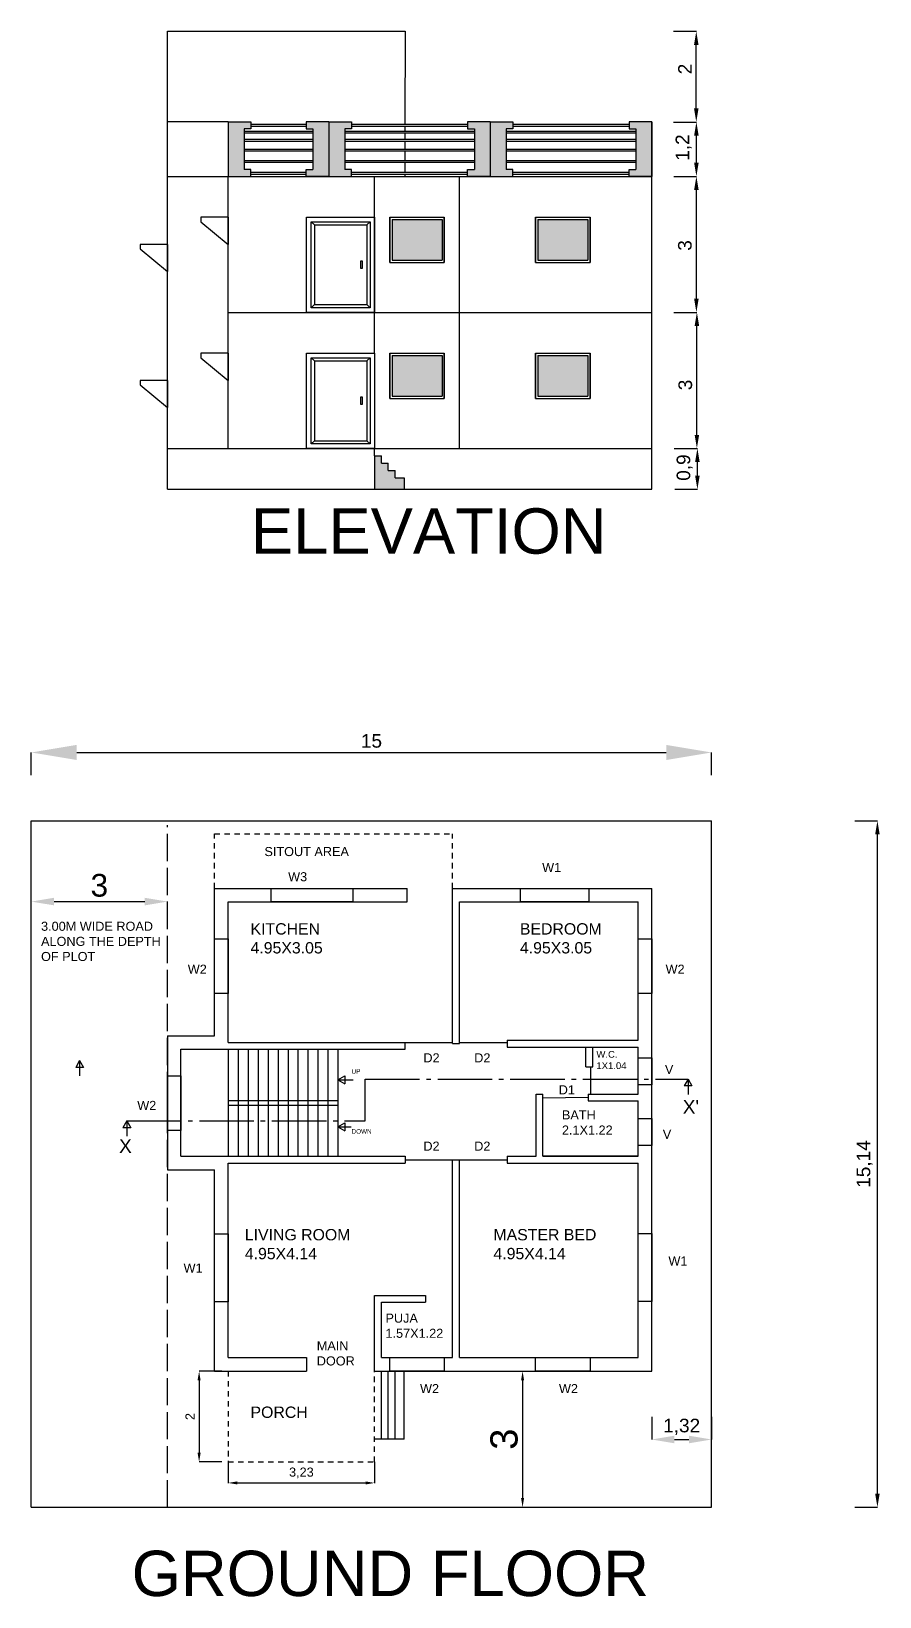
# Model space of a CAD drawing. Header units: metres. Extents: x 2556 to 2770, y 980 to 1029.
# Drawn here: x 2591.58 to 2610.28, y 992.54 to 1027.06 of the extents above; entities that cross this region are included whole.
import ezdxf

# ---------------------------------------------------------------- set-up
doc = ezdxf.new("R2010")
doc.units = ezdxf.units.M
for name, pattern in [('ACAD_ISO02W100', [15, 12, -3]), ('ACAD_ISO04W100', [30, 24, -3, 0, -3]), ('JIS_08_25', [28, 25, -1.125, 0.75, -1.125])]:
    doc.linetypes.add(name, pattern=pattern)
doc.styles.get("Standard").update_dxf_attribs({"font": 'arial.ttf'})
doc.dimstyles.new('ISO-25', dxfattribs={"dimtxt": 0.3, "dimasz": 0.3, "dimexe": 0.001, "dimexo": 0.001, "dimgap": 0.1, "dimtad": 1, "dimtxsty": 'Standard', "dimcen": 2.5, "dimadec": 0, "dimazin": 0, "dimtfac": 1, "dimtmove": 1, "dimatfit": 3, "dimfxl": 0.5, "dimfxlon": 1, "dimarcsym": 0})

# ---------------------------------------------------------------- blocks, each defined once
blk = doc.blocks.new('*D1')
at = {"color": 0, "lineweight": -2, "ltscale": 0.1, "transparency": 16777216}
for p, q in [((2591.577, 1010.658), (2591.577, 1011.159)), ((2592.577, 1011.158), (2605.577, 1011.158)), ((2606.577, 1010.658), (2606.577, 1011.159))]:
    blk.add_line(p, q, dxfattribs=at)
at = {"color": 0, "ltscale": 0.1, "transparency": 16777216}
for points in [[(2592.577, 1011.325), (2592.577, 1010.992), (2591.577, 1011.158)], [(2605.577, 1011.325), (2605.577, 1010.992), (2606.577, 1011.158)]]:
    blk.add_solid(points, dxfattribs=at)
at = {"layer": 'Defpoints', "color": 0, "ltscale": 0.1, "transparency": 16777216}
for p in [(2606.577, 1011.158), (2591.577, 1009.651), (2606.577, 1009.651)]:
    blk.add_point(p, dxfattribs=at)
at = {"color": 0, "ltscale": 0.1, "transparency": 16777216, "insert": (2599.077, 1011.412), "char_height": 0.3, "attachment_point": 5}
blk.add_mtext('15', dxfattribs=at)
blk = doc.blocks.new('*D2')
at = {"color": 0, "linetype": 'ByBlock', "lineweight": -2, "ltscale": 0.1, "transparency": 16777216}
for p, q in [((2609.734, 1009.651), (2610.235, 1009.651)), ((2610.234, 994.811), (2610.234, 1009.351)), ((2609.734, 994.511), (2610.235, 994.511))]:
    blk.add_line(p, q, dxfattribs=at)
at = {"color": 0, "linetype": 'ByBlock', "ltscale": 0.1, "transparency": 16777216}
for points in [[(2610.184, 1009.351), (2610.284, 1009.351), (2610.234, 1009.651)], [(2610.184, 994.811), (2610.284, 994.811), (2610.234, 994.511)]]:
    blk.add_solid(points, dxfattribs=at)
at = {"layer": 'Defpoints', "color": 0, "linetype": 'ByBlock', "ltscale": 0.1, "transparency": 16777216}
for p in [(2606.577, 1009.651), (2610.234, 1009.651), (2606.577, 994.511)]:
    blk.add_point(p, dxfattribs=at)
at = {"color": 0, "linetype": 'ByBlock', "ltscale": 0.1, "transparency": 16777216, "insert": (2609.953, 1002.081), "char_height": 0.3, "attachment_point": 5, "rotation": 90}
blk.add_mtext('15,14', dxfattribs=at)
blk = doc.blocks.new('*D3')
at = {"color": 0, "lineweight": -2, "ltscale": 0.01, "transparency": 16777216}
for p, q in [((2591.577, 1007.369), (2591.577, 1007.87)), ((2592.077, 1007.869), (2594.077, 1007.869)), ((2594.577, 1007.369), (2594.577, 1007.87))]:
    blk.add_line(p, q, dxfattribs=at)
at = {"color": 0, "ltscale": 0.01, "transparency": 16777216}
for points in [[(2592.077, 1007.953), (2592.077, 1007.786), (2591.577, 1007.869)], [(2594.077, 1007.953), (2594.077, 1007.786), (2594.577, 1007.869)]]:
    blk.add_solid(points, dxfattribs=at)
at = {"layer": 'Defpoints', "color": 0, "ltscale": 0.01, "transparency": 16777216}
for p in [(2594.577, 1007.869), (2591.577, 1004.911), (2594.577, 1004.911)]:
    blk.add_point(p, dxfattribs=at)
at = {"color": 0, "ltscale": 0.01, "transparency": 16777216, "insert": (2593.077, 1008.225), "char_height": 0.5, "attachment_point": 5}
blk.add_mtext('3', dxfattribs=at)
blk = doc.blocks.new('*D4')
at = {"color": 0, "linetype": 'ByBlock', "lineweight": -2, "ltscale": 0.1, "transparency": 16777216}
for p, q in [((2601.91, 997.511), (2602.412, 997.511)), ((2601.91, 994.511), (2602.412, 994.511))]:
    blk.add_line(p, q, dxfattribs=at)
at = {"color": 0, "linetype": 'ByBlock', "ltscale": 0.1, "transparency": 16777216}
blk.add_line((2602.41, 997.311), (2602.41, 994.711), dxfattribs=at)
for points in [[(2602.376, 997.311), (2602.443, 997.311), (2602.41, 997.511)], [(2602.376, 994.711), (2602.443, 994.711), (2602.41, 994.511)]]:
    blk.add_solid(points, dxfattribs=at)
at = {"layer": 'Defpoints', "color": 0, "linetype": 'ByBlock', "ltscale": 0.1, "transparency": 16777216}
for p in [(2601.797, 997.511), (2601.756, 994.511), (2602.41, 994.511)]:
    blk.add_point(p, dxfattribs=at)
at = {"color": 0, "linetype": 'ByBlock', "ltscale": 0.1, "transparency": 16777216, "insert": (2602.003, 996.011), "char_height": 0.6, "attachment_point": 5, "rotation": 90}
blk.add_mtext('3', dxfattribs=at)
blk = doc.blocks.new('*D5')
at = {"color": 0, "linetype": 'ACAD_ISO04W100', "lineweight": -2, "ltscale": 0.1, "transparency": 16777216}
for p, q in [((2595.777, 997.511), (2595.275, 997.511)), ((2595.277, 997.311), (2595.277, 995.711)), ((2595.777, 995.511), (2595.275, 995.511))]:
    blk.add_line(p, q, dxfattribs=at)
at = {"color": 0, "linetype": 'ACAD_ISO04W100', "ltscale": 0.1, "transparency": 16777216}
for points in [[(2595.243, 997.311), (2595.31, 997.311), (2595.277, 997.511)], [(2595.243, 995.711), (2595.31, 995.711), (2595.277, 995.511)]]:
    blk.add_solid(points, dxfattribs=at)
at = {"layer": 'Defpoints', "color": 0, "linetype": 'ACAD_ISO04W100', "ltscale": 0.1, "transparency": 16777216}
for p in [(2595.917, 997.511), (2595.277, 995.511), (2595.917, 995.511)]:
    blk.add_point(p, dxfattribs=at)
at = {"color": 0, "linetype": 'ACAD_ISO04W100', "ltscale": 0.1, "transparency": 16777216, "insert": (2595.076, 996.511), "char_height": 0.2, "attachment_point": 5, "rotation": 90}
blk.add_mtext('2', dxfattribs=at)
blk = doc.blocks.new('*D6')
at = {"color": 0, "linetype": 'ByBlock', "lineweight": -2, "ltscale": 0.1, "transparency": 16777216}
for p, q in [((2595.917, 995.509), (2595.917, 995.045)), ((2599.147, 995.509), (2599.147, 995.045)), ((2596.117, 995.047), (2598.947, 995.047))]:
    blk.add_line(p, q, dxfattribs=at)
at = {"color": 0, "linetype": 'ByBlock', "ltscale": 0.1, "transparency": 16777216}
for points in [[(2596.117, 995.08), (2596.117, 995.013), (2595.917, 995.047)], [(2598.947, 995.08), (2598.947, 995.013), (2599.147, 995.047)]]:
    blk.add_solid(points, dxfattribs=at)
at = {"layer": 'Defpoints', "color": 0, "linetype": 'ByBlock', "ltscale": 0.1, "transparency": 16777216}
for p in [(2595.917, 995.511), (2599.147, 995.511), (2599.147, 995.047)]:
    blk.add_point(p, dxfattribs=at)
at = {"color": 0, "linetype": 'ByBlock', "ltscale": 0.1, "transparency": 16777216, "insert": (2597.532, 995.267), "char_height": 0.2, "attachment_point": 5}
blk.add_mtext('3,23', dxfattribs=at)
blk = doc.blocks.new('*D7')
at = {"color": 0, "lineweight": -2, "ltscale": 0.1, "transparency": 16777216}
for p, q in [((2605.257, 996.505), (2605.257, 996.004)), ((2606.577, 996.505), (2606.577, 996.004)), ((2605.757, 996.005), (2606.077, 996.005))]:
    blk.add_line(p, q, dxfattribs=at)
at = {"color": 0, "ltscale": 0.1, "transparency": 16777216}
for points in [[(2605.757, 996.088), (2605.757, 995.921), (2605.257, 996.005)], [(2606.077, 996.088), (2606.077, 995.921), (2606.577, 996.005)]]:
    blk.add_solid(points, dxfattribs=at)
at = {"layer": 'Defpoints', "color": 0, "ltscale": 0.1, "transparency": 16777216}
for p in [(2605.257, 997.511), (2606.577, 997.511), (2606.577, 996.005)]:
    blk.add_point(p, dxfattribs=at)
at = {"color": 0, "ltscale": 0.1, "transparency": 16777216, "insert": (2605.917, 996.285), "char_height": 0.3, "attachment_point": 5}
blk.add_mtext('1,32', dxfattribs=at)
blk = doc.blocks.new('*D31')
at = {"color": 0, "linetype": 'ACAD_ISO04W100', "lineweight": -2, "ltscale": 0.1, "transparency": 16777216}
for p, q in [((2605.764, 1017.864), (2606.265, 1017.864)), ((2606.264, 1017.264), (2606.264, 1017.564)), ((2605.764, 1016.964), (2606.265, 1016.964))]:
    blk.add_line(p, q, dxfattribs=at)
at = {"color": 0, "linetype": 'ACAD_ISO04W100', "ltscale": 0.1, "transparency": 16777216}
for points in [[(2606.214, 1017.564), (2606.314, 1017.564), (2606.264, 1017.864)], [(2606.214, 1017.264), (2606.314, 1017.264), (2606.264, 1016.964)]]:
    blk.add_solid(points, dxfattribs=at)
at = {"layer": 'Defpoints', "color": 0, "linetype": 'ACAD_ISO04W100', "ltscale": 0.1, "transparency": 16777216}
for p in [(2605.257, 1017.864), (2606.264, 1017.864), (2605.257, 1016.964)]:
    blk.add_point(p, dxfattribs=at)
at = {"color": 0, "linetype": 'ACAD_ISO04W100', "ltscale": 0.1, "transparency": 16777216, "insert": (2605.984, 1017.442), "char_height": 0.3, "attachment_point": 5, "rotation": 90}
blk.add_mtext('0,9', dxfattribs=at)
blk = doc.blocks.new('*D32')
at = {"color": 0, "linetype": 'ACAD_ISO04W100', "lineweight": -2, "ltscale": 0.1, "transparency": 16777216}
for p, q in [((2605.753, 1020.864), (2606.254, 1020.864)), ((2606.253, 1018.164), (2606.253, 1020.564)), ((2605.753, 1017.864), (2606.254, 1017.864))]:
    blk.add_line(p, q, dxfattribs=at)
at = {"color": 0, "linetype": 'ACAD_ISO04W100', "ltscale": 0.1, "transparency": 16777216}
for points in [[(2606.203, 1020.564), (2606.303, 1020.564), (2606.253, 1020.864)], [(2606.203, 1018.164), (2606.303, 1018.164), (2606.253, 1017.864)]]:
    blk.add_solid(points, dxfattribs=at)
at = {"layer": 'Defpoints', "color": 0, "linetype": 'ACAD_ISO04W100', "ltscale": 0.1, "transparency": 16777216}
for p in [(2605.257, 1020.864), (2606.253, 1020.864), (2605.257, 1017.864)]:
    blk.add_point(p, dxfattribs=at)
at = {"color": 0, "linetype": 'ACAD_ISO04W100', "ltscale": 0.1, "transparency": 16777216, "insert": (2605.999, 1019.264), "char_height": 0.3, "attachment_point": 5, "rotation": 90}
blk.add_mtext('3', dxfattribs=at)
blk = doc.blocks.new('*D33')
at = {"color": 0, "linetype": 'ACAD_ISO04W100', "lineweight": -2, "ltscale": 0.1, "transparency": 16777216}
for p, q in [((2605.742, 1023.864), (2606.243, 1023.864)), ((2606.242, 1021.164), (2606.242, 1023.564)), ((2605.742, 1020.864), (2606.243, 1020.864))]:
    blk.add_line(p, q, dxfattribs=at)
at = {"color": 0, "linetype": 'ACAD_ISO04W100', "ltscale": 0.1, "transparency": 16777216}
for points in [[(2606.192, 1023.564), (2606.292, 1023.564), (2606.242, 1023.864)], [(2606.192, 1021.164), (2606.292, 1021.164), (2606.242, 1020.864)]]:
    blk.add_solid(points, dxfattribs=at)
at = {"layer": 'Defpoints', "color": 0, "linetype": 'ACAD_ISO04W100', "ltscale": 0.1, "transparency": 16777216}
for p in [(2605.257, 1023.864), (2606.242, 1023.864), (2605.257, 1020.864)]:
    blk.add_point(p, dxfattribs=at)
at = {"color": 0, "linetype": 'ACAD_ISO04W100', "ltscale": 0.1, "transparency": 16777216, "insert": (2605.989, 1022.341), "char_height": 0.3, "attachment_point": 5, "rotation": 90}
blk.add_mtext('3', dxfattribs=at)
blk = doc.blocks.new('*D34')
at = {"color": 0, "linetype": 'ACAD_ISO04W100', "lineweight": -2, "ltscale": 0.1, "transparency": 16777216}
for p, q in [((2605.742, 1025.064), (2606.243, 1025.064)), ((2606.242, 1024.164), (2606.242, 1024.764)), ((2605.742, 1023.864), (2606.243, 1023.864))]:
    blk.add_line(p, q, dxfattribs=at)
at = {"color": 0, "linetype": 'ACAD_ISO04W100', "ltscale": 0.1, "transparency": 16777216}
for points in [[(2606.192, 1024.764), (2606.292, 1024.764), (2606.242, 1025.064)], [(2606.192, 1024.164), (2606.292, 1024.164), (2606.242, 1023.864)]]:
    blk.add_solid(points, dxfattribs=at)
at = {"layer": 'Defpoints', "color": 0, "linetype": 'ACAD_ISO04W100', "ltscale": 0.1, "transparency": 16777216}
for p in [(2605.257, 1025.064), (2606.242, 1025.064), (2605.257, 1023.864)]:
    blk.add_point(p, dxfattribs=at)
at = {"color": 0, "linetype": 'ACAD_ISO04W100', "ltscale": 0.1, "transparency": 16777216, "insert": (2605.962, 1024.5), "char_height": 0.3, "attachment_point": 5, "rotation": 90}
blk.add_mtext('1,2', dxfattribs=at)
blk = doc.blocks.new('*D35')
at = {"color": 0, "linetype": 'ACAD_ISO04W100', "lineweight": -2, "ltscale": 0.1, "transparency": 16777216}
for p, q in [((2605.74, 1027.064), (2606.241, 1027.064)), ((2606.24, 1025.364), (2606.24, 1026.764)), ((2605.74, 1025.064), (2606.241, 1025.064))]:
    blk.add_line(p, q, dxfattribs=at)
at = {"color": 0, "linetype": 'ACAD_ISO04W100', "ltscale": 0.1, "transparency": 16777216}
for points in [[(2606.19, 1026.764), (2606.29, 1026.764), (2606.24, 1027.064)], [(2606.19, 1025.364), (2606.29, 1025.364), (2606.24, 1025.064)]]:
    blk.add_solid(points, dxfattribs=at)
at = {"layer": 'Defpoints', "color": 0, "linetype": 'ACAD_ISO04W100', "ltscale": 0.1, "transparency": 16777216}
for p in [(2605.563, 1027.064), (2606.24, 1027.064), (2605.563, 1025.064)]:
    blk.add_point(p, dxfattribs=at)
at = {"color": 0, "linetype": 'ACAD_ISO04W100', "ltscale": 0.1, "transparency": 16777216, "insert": (2605.99, 1026.233), "char_height": 0.3, "attachment_point": 5, "rotation": 90}
blk.add_mtext('2', dxfattribs=at)

msp = doc.modelspace()

# ---------------------------------------------------------------- hatches: boundary and pattern name
at = {"ltscale": 0.1}
h = msp.add_hatch(color=7, dxfattribs=at)
h.dxf.hatch_style = 1
h.paths.add_polyline_path([(2596.4168, 1025.0645), (2595.9168, 1025.0645), (2595.9168, 1023.8645), (2596.4168, 1023.8645), (2596.4168, 1024.0145), (2596.2668, 1024.0145), (2596.2668, 1024.9145), (2596.4168, 1024.9145)])
h.paths.add_polyline_path([(2598.1368, 1025.0645), (2597.6368, 1025.0645), (2597.6368, 1024.9145), (2597.7868, 1024.9145), (2597.7868, 1024.0145), (2597.6368, 1024.0145), (2597.6368, 1023.8645), (2598.1368, 1023.8645)])
h.paths.add_polyline_path([(2598.4868, 1024.9145), (2598.6368, 1024.9145), (2598.6368, 1025.0645), (2598.1368, 1025.0645), (2598.1368, 1023.8645), (2598.6368, 1023.8645), (2598.6368, 1024.0145), (2598.4868, 1024.0145)])
h.paths.add_polyline_path([(2601.6968, 1025.0645), (2601.1968, 1025.0645), (2601.1968, 1024.9145), (2601.3468, 1024.9145), (2601.3468, 1024.0145), (2601.1968, 1024.0145), (2601.1968, 1023.8645), (2601.6968, 1023.8645)])
h.paths.add_polyline_path([(2602.0468, 1024.9145), (2602.1968, 1024.9145), (2602.1968, 1025.0645), (2601.6968, 1025.0645), (2601.6968, 1023.8645), (2602.1968, 1023.8645), (2602.1968, 1024.0145), (2602.0468, 1024.0145)])
h.paths.add_polyline_path([(2605.2568, 1025.0645), (2604.7568, 1025.0645), (2604.7568, 1024.9145), (2604.9068, 1024.9145), (2604.9068, 1024.0145), (2604.7568, 1024.0145), (2604.7568, 1023.8645), (2605.2568, 1023.8645)])
h = msp.add_hatch(dxfattribs=at)
h.set_pattern_fill('ANSI33', scale=0.01)
h.paths.add_polyline_path([(2600.634, 1022.9145), (2599.534, 1022.9145), (2599.534, 1022.0145), (2600.634, 1022.0145)])
h.paths.add_polyline_path([(2603.8474, 1022.9145), (2602.7474, 1022.9145), (2602.7474, 1022.0145), (2603.8474, 1022.0145)])
h.paths.add_polyline_path([(2600.634, 1019.9145), (2599.534, 1019.9145), (2599.534, 1019.0145), (2600.634, 1019.0145)])
h.paths.add_polyline_path([(2603.8474, 1019.9145), (2602.7474, 1019.9145), (2602.7474, 1019.0145), (2603.8474, 1019.0145)])
h = msp.add_hatch(color=7, dxfattribs=at)
h.dxf.hatch_style = 1
h.paths.add_polyline_path([(2599.5968, 1017.2165), (2599.5975, 1017.3785), (2599.4468, 1017.3785), (2599.4468, 1017.5405), (2599.2968, 1017.5405), (2599.2968, 1017.7025), (2599.1468, 1017.7025), (2599.1468, 1016.9645), (2599.7974, 1016.9645), (2599.7987, 1017.2165)])

# ---------------------------------------------------------------- linework, layer by layer
at = {"color": 1, "ltscale": 0.1}
for p, q in [((2594.5768, 1025.0645), (2594.5768, 1027.0645)), ((2594.5768, 1027.0645), (2599.8168, 1027.0645)), ((2599.8168, 1027.0645), (2599.8165, 1025.0145)), ((2594.5768, 1016.9645), (2594.5768, 1025.0645)), ((2595.9168, 1025.0645), (2594.5768, 1025.0645)), ((2598.1368, 1025.0645), (2598.1368, 1023.8645)), ((2601.6968, 1025.0645), (2601.6968, 1023.8645)), ((2605.2568, 1016.9645), (2605.2568, 1025.0645)), ((2594.5768, 1023.8645), (2605.2568, 1023.8645)), ((2595.9168, 1017.8645), (2595.9168, 1023.8645)), ((2599.1468, 1019.9645), (2599.1468, 1023.8645)), ((2601.0168, 1017.8645), (2601.0168, 1023.8645)), ((2595.9168, 1020.8645), (2605.2568, 1020.8645)), ((2594.5768, 1017.8645), (2605.2568, 1017.8645)), ((2594.5768, 1016.9645), (2605.2568, 1016.9645)), ((2595.6168, 1004.9111), (2595.6168, 1008.1611)), ((2595.9168, 1007.8111), (2595.9168, 1007.8611)), ((2599.8668, 1007.8611), (2599.8668, 1008.1611)), ((2595.9168, 1004.7611), (2595.9168, 1007.8111)), ((2594.5768, 1004.9111), (2594.5768, 1001.9511)), ((2599.8168, 1004.6111), (2599.8168, 1004.7611)), ((2600.8668, 1004.7361), (2601.0168, 1004.7361)), ((2602.0668, 1004.8111), (2602.0668, 1004.6611)), ((2603.8068, 1004.2211), (2603.8068, 1004.6611)), ((2603.9568, 1004.2211), (2603.9568, 1004.6611)), ((2603.8068, 1004.2211), (2603.9568, 1004.2211)), ((2602.7068, 1002.2511), (2602.7068, 1003.6211)), ((2602.7068, 1003.6211), (2602.8568, 1003.6211)), ((2602.8568, 1002.2511), (2602.8568, 1003.6211)), ((2603.8568, 1003.6211), (2603.8568, 1003.4711)), ((2595.9168, 997.8111), (2595.9168, 1002.1011)), ((2599.8168, 1002.2511), (2599.8168, 1002.1011)), ((2600.8668, 1002.1761), (2601.0168, 1002.1761)), ((2602.0668, 1002.2511), (2602.0668, 1002.1011)), ((2604.9568, 1002.2511), (2602.8568, 1002.2511)), ((2600.2668, 999.1811), (2600.2668, 999.0311)), ((2597.6468, 997.8111), (2597.6468, 997.5111))]:
    msp.add_line(p, q, dxfattribs=at)
at = {"color": 4, "ltscale": 0.1}
for p, q in [((2595.9168, 1025.0645), (2596.4168, 1025.0645)), ((2595.9168, 1025.0645), (2595.9168, 1023.8645)), ((2596.4168, 1024.9145), (2596.2668, 1024.9145)), ((2596.2668, 1024.9145), (2596.2668, 1024.0145)), ((2596.2668, 1024.8616), (2597.7868, 1024.8616)), ((2596.2668, 1024.8216), (2597.7868, 1024.8216)), ((2596.4168, 1025.0645), (2596.4168, 1024.9145)), ((2596.4168, 1025.0145), (2597.6368, 1025.0145)), ((2596.4168, 1024.9745), (2597.6368, 1024.9745)), ((2598.1368, 1025.0645), (2597.6368, 1025.0645)), ((2597.6368, 1025.0645), (2597.6368, 1024.9145)), ((2597.6368, 1024.9145), (2597.7868, 1024.9145)), ((2597.7868, 1024.9145), (2597.7868, 1024.0145)), ((2598.1368, 1025.0645), (2598.6368, 1025.0645)), ((2598.1368, 1025.0645), (2598.1368, 1023.8645)), ((2598.6368, 1024.9145), (2598.4868, 1024.9145)), ((2598.4868, 1024.9145), (2598.4868, 1024.0145)), ((2598.4868, 1024.8616), (2601.3468, 1024.8616)), ((2598.4868, 1024.8216), (2601.3468, 1024.8216)), ((2598.6368, 1025.0645), (2598.6368, 1024.9145)), ((2598.6368, 1025.0145), (2601.1968, 1025.0145)), ((2598.6368, 1024.9745), (2601.1968, 1024.9745)), ((2601.6968, 1025.0645), (2601.1968, 1025.0645)), ((2601.1968, 1025.0645), (2601.1968, 1024.9145)), ((2601.1968, 1024.9145), (2601.3468, 1024.9145)), ((2601.3468, 1024.9145), (2601.3468, 1024.0145)), ((2601.6968, 1025.0645), (2602.1968, 1025.0645)), ((2601.6968, 1025.0645), (2601.6968, 1023.8645)), ((2602.1968, 1024.9145), (2602.0468, 1024.9145)), ((2602.0468, 1024.9145), (2602.0468, 1024.0145)), ((2602.0468, 1024.8616), (2604.9068, 1024.8616)), ((2602.0468, 1024.8216), (2604.9068, 1024.8216)), ((2602.1968, 1025.0645), (2602.1968, 1024.9145)), ((2602.1968, 1025.0145), (2604.7568, 1025.0145)), ((2602.1968, 1024.9745), (2604.7568, 1024.9745)), ((2605.2568, 1025.0645), (2604.7568, 1025.0645)), ((2604.7568, 1025.0645), (2604.7568, 1024.9145)), ((2604.7568, 1024.9145), (2604.9068, 1024.9145)), ((2604.9068, 1024.9145), (2604.9068, 1024.0145)), ((2605.2568, 1025.0645), (2605.2568, 1023.8645)), ((2596.2668, 1024.6839), (2597.7868, 1024.6839)), ((2596.2668, 1024.6439), (2597.7868, 1024.6439)), ((2596.2668, 1024.4645), (2597.7868, 1024.4645)), ((2596.2668, 1024.4245), (2597.7868, 1024.4245)), ((2598.4868, 1024.6839), (2601.3468, 1024.6839)), ((2598.4868, 1024.6439), (2601.3468, 1024.6439)), ((2598.4868, 1024.4645), (2601.3468, 1024.4645)), ((2598.4868, 1024.4245), (2601.3468, 1024.4245)), ((2602.0468, 1024.6839), (2604.9068, 1024.6839)), ((2602.0468, 1024.6439), (2604.9068, 1024.6439)), ((2602.0468, 1024.4645), (2604.9068, 1024.4645)), ((2602.0468, 1024.4245), (2604.9068, 1024.4245)), ((2596.2668, 1024.2146), (2597.7868, 1024.2146)), ((2596.2668, 1024.1746), (2597.7868, 1024.1746)), ((2598.4868, 1024.2146), (2601.3468, 1024.2146)), ((2598.4868, 1024.1746), (2601.3468, 1024.1746)), ((2602.0468, 1024.2146), (2604.9068, 1024.2146)), ((2602.0468, 1024.1746), (2604.9068, 1024.1746)), ((2595.9168, 1023.8645), (2596.4168, 1023.8645)), ((2596.4168, 1024.0145), (2596.2668, 1024.0145)), ((2596.4168, 1023.8645), (2596.4168, 1024.0145)), ((2596.4168, 1023.9561), (2597.6368, 1023.9561)), ((2596.4168, 1023.9161), (2597.6368, 1023.9161)), ((2597.6368, 1023.8645), (2597.6368, 1024.0145)), ((2597.6368, 1024.0145), (2597.7868, 1024.0145)), ((2598.1368, 1023.8645), (2597.6368, 1023.8645)), ((2598.1368, 1023.8645), (2598.6368, 1023.8645)), ((2598.6368, 1024.0145), (2598.4868, 1024.0145)), ((2598.6368, 1023.8645), (2598.6368, 1024.0145)), ((2598.6368, 1023.9561), (2601.1968, 1023.9561)), ((2598.6368, 1023.9161), (2601.1968, 1023.9161)), ((2601.1968, 1023.8645), (2601.1968, 1024.0145)), ((2601.1968, 1024.0145), (2601.3468, 1024.0145)), ((2601.6968, 1023.8645), (2601.1968, 1023.8645)), ((2601.6968, 1023.8645), (2602.1968, 1023.8645)), ((2602.1968, 1024.0145), (2602.0468, 1024.0145)), ((2602.1968, 1023.8645), (2602.1968, 1024.0145)), ((2602.1968, 1023.9561), (2604.7568, 1023.9561)), ((2602.1968, 1023.9161), (2604.7568, 1023.9161)), ((2604.7568, 1023.8645), (2604.7568, 1024.0145)), ((2604.7568, 1024.0145), (2604.9068, 1024.0145)), ((2605.2568, 1023.8645), (2604.7568, 1023.8645))]:
    msp.add_line(p, q, dxfattribs=at)
at = {"color": 7, "ltscale": 0.1}
for p, q in [((2599.8165, 1024.8216), (2599.8164, 1024.6839)), ((2599.8165, 1024.9745), (2599.8165, 1024.8616)), ((2599.8164, 1024.6439), (2599.8164, 1024.4645)), ((2599.8164, 1024.4245), (2599.8164, 1024.2146)), ((2599.8164, 1024.1746), (2599.8163, 1023.9561)), ((2599.8163, 1023.9161), (2599.8163, 1023.8645)), ((2597.6468, 1020.8645), (2597.6468, 1022.9645)), ((2599.484, 1021.9645), (2599.484, 1022.9645)), ((2600.684, 1021.9645), (2600.684, 1022.9645)), ((2600.684, 1021.9645), (2600.684, 1022.9645)), ((2602.6974, 1021.9645), (2602.6974, 1022.9645)), ((2603.8974, 1021.9645), (2603.8974, 1022.9645)), ((2603.8974, 1021.9645), (2603.8974, 1022.9645)), ((2599.484, 1018.9645), (2599.484, 1019.9645)), ((2600.684, 1018.9645), (2600.684, 1019.9645)), ((2602.6974, 1018.9645), (2602.6974, 1019.9645)), ((2603.8974, 1018.9645), (2603.8974, 1019.9645)), ((2599.1468, 1017.7025), (2599.1468, 1017.8645)), ((2599.1468, 1017.7025), (2599.2968, 1017.7025)), ((2599.1468, 1017.7025), (2599.1468, 1016.9645)), ((2599.2968, 1017.5405), (2599.2968, 1017.7025)), ((2599.2968, 1017.5405), (2599.4468, 1017.5405)), ((2599.4468, 1017.3785), (2599.4468, 1017.5405)), ((2599.4468, 1017.3785), (2599.5975, 1017.3785)), ((2599.5968, 1017.2165), (2599.5975, 1017.3785)), ((2599.5968, 1017.2165), (2599.7987, 1017.2165)), ((2599.7987, 1017.2165), (2599.7974, 1016.9645))]:
    msp.add_line(p, q, dxfattribs=at)
at = {"color": 3}
for p, q in [((2595.9168, 1022.9645), (2595.3168, 1022.9645)), ((2595.3168, 1022.9645), (2595.3168, 1022.8645)), ((2595.3168, 1022.8645), (2595.9168, 1022.3645)), ((2595.9168, 1022.9645), (2595.9168, 1022.3645)), ((2594.5768, 1022.3645), (2593.9768, 1022.3645)), ((2593.9768, 1022.3645), (2593.9768, 1022.2645)), ((2594.5768, 1022.3645), (2594.5768, 1021.7645)), ((2593.9768, 1022.2645), (2594.5768, 1021.7645)), ((2595.9168, 1019.9645), (2595.3168, 1019.9645)), ((2595.9168, 1019.9645), (2595.9168, 1019.3645)), ((2595.3168, 1019.8645), (2595.9168, 1019.3645)), ((2594.5768, 1019.3645), (2593.9768, 1019.3645)), ((2593.9768, 1019.3645), (2593.9768, 1019.2645)), ((2593.9768, 1019.2645), (2594.5768, 1018.7645)), ((2594.5768, 1019.3645), (2594.5768, 1018.7645))]:
    msp.add_line(p, q, dxfattribs=at)
at = {"color": 5, "ltscale": 0.1}
for p, q in [((2597.6468, 1022.9645), (2599.1468, 1022.9645)), ((2597.6468, 1020.8645), (2597.6468, 1022.9645)), ((2597.7468, 1020.9645), (2597.7468, 1022.8645)), ((2597.7468, 1022.8645), (2599.0468, 1022.8645)), ((2597.7468, 1022.8645), (2597.8175, 1022.7937)), ((2597.8175, 1022.7937), (2597.8175, 1021.0352)), ((2597.8175, 1022.7937), (2598.9761, 1022.7937)), ((2599.0468, 1022.8645), (2598.9761, 1022.7937)), ((2598.9761, 1022.7937), (2598.9761, 1021.0352)), ((2599.0468, 1022.8645), (2599.0468, 1020.9645)), ((2599.1468, 1022.9645), (2599.1468, 1020.8645)), ((2597.7468, 1020.9645), (2597.8175, 1021.0352)), ((2599.0468, 1020.9645), (2597.7468, 1020.9645)), ((2597.8175, 1021.0352), (2598.9761, 1021.0352)), ((2599.0468, 1020.9645), (2598.9761, 1021.0352)), ((2599.1468, 1020.8645), (2597.6468, 1020.8645)), ((2597.6468, 1017.8645), (2597.6468, 1019.9645)), ((2597.6468, 1019.9645), (2599.1468, 1019.9645)), ((2599.1468, 1019.9645), (2599.1468, 1017.8645)), ((2597.7468, 1017.9645), (2597.7468, 1019.8645)), ((2597.7468, 1019.8645), (2599.0468, 1019.8645)), ((2597.7468, 1019.8645), (2597.8175, 1019.7937)), ((2597.8175, 1019.7937), (2597.8175, 1018.0352)), ((2597.8175, 1019.7937), (2598.9761, 1019.7937)), ((2599.0468, 1019.8645), (2598.9761, 1019.7937)), ((2598.9761, 1019.7937), (2598.9761, 1018.0352)), ((2599.0468, 1019.8645), (2599.0468, 1017.9645)), ((2599.1468, 1017.8645), (2597.6468, 1017.8645)), ((2597.7468, 1017.9645), (2597.8175, 1018.0352)), ((2599.0468, 1017.9645), (2597.7468, 1017.9645)), ((2597.8175, 1018.0352), (2598.9761, 1018.0352)), ((2599.0468, 1017.9645), (2598.9761, 1018.0352)), ((2599.8168, 1004.7611), (2600.8668, 1004.7611)), ((2601.0168, 1004.7611), (2602.0668, 1004.7611)), ((2603.9068, 1004.2211), (2603.9087, 1003.6211)), ((2603.8568, 1003.5461), (2602.8568, 1003.5348)), ((2599.8168, 1002.1761), (2600.8668, 1002.1761)), ((2601.0168, 1002.1761), (2602.0668, 1002.1761))]:
    msp.add_line(p, q, dxfattribs=at)
at = {"color": 3, "ltscale": 0.1}
for p, q in [((2599.484, 1022.9645), (2599.484, 1021.9645)), ((2599.484, 1022.9645), (2600.684, 1022.9645)), ((2599.534, 1022.9145), (2599.534, 1022.0145)), ((2599.534, 1022.9145), (2600.634, 1022.9145)), ((2600.634, 1022.9145), (2600.634, 1022.0145)), ((2600.684, 1022.9645), (2600.684, 1021.9645)), ((2602.6974, 1022.9645), (2602.6974, 1021.9645)), ((2602.6974, 1022.9645), (2603.8974, 1022.9645)), ((2602.7474, 1022.9145), (2602.7474, 1022.0145)), ((2602.7474, 1022.9145), (2603.8474, 1022.9145)), ((2603.8474, 1022.9145), (2603.8474, 1022.0145)), ((2603.8974, 1022.9645), (2603.8974, 1021.9645)), ((2599.534, 1022.0145), (2600.634, 1022.0145)), ((2602.7474, 1022.0145), (2603.8474, 1022.0145)), ((2599.484, 1021.9645), (2600.684, 1021.9645)), ((2602.6974, 1021.9645), (2603.8974, 1021.9645)), ((2599.484, 1019.9645), (2599.484, 1018.9645)), ((2599.484, 1019.9645), (2600.684, 1019.9645)), ((2600.684, 1019.9645), (2600.684, 1018.9645)), ((2602.6974, 1019.9645), (2602.6974, 1018.9645)), ((2602.6974, 1019.9645), (2603.8974, 1019.9645)), ((2603.8974, 1019.9645), (2603.8974, 1018.9645)), ((2599.534, 1019.9145), (2600.634, 1019.9145)), ((2599.534, 1019.9145), (2599.534, 1019.0145)), ((2600.634, 1019.9145), (2600.634, 1019.0145)), ((2602.7474, 1019.9145), (2602.7474, 1019.0145)), ((2602.7474, 1019.9145), (2603.8474, 1019.9145)), ((2603.8474, 1019.9145), (2603.8474, 1019.0145)), ((2599.484, 1018.9645), (2600.684, 1018.9645)), ((2599.534, 1019.0145), (2600.634, 1019.0145)), ((2602.6974, 1018.9645), (2603.8974, 1018.9645)), ((2602.7474, 1019.0145), (2603.8474, 1019.0145)), ((2596.8666, 1008.1611), (2598.6666, 1008.1611)), ((2596.8666, 1007.8611), (2596.8666, 1008.1611)), ((2598.6666, 1007.8611), (2596.8666, 1007.8611)), ((2598.6666, 1008.1611), (2598.6666, 1007.8611)), ((2602.3668, 1008.1611), (2603.8668, 1008.1611)), ((2602.3668, 1007.8611), (2602.3668, 1008.1611)), ((2603.8668, 1007.8611), (2602.3668, 1007.8611)), ((2603.8668, 1008.1611), (2603.8668, 1007.8611)), ((2595.6168, 1005.8444), (2595.6168, 1007.0444)), ((2595.6168, 1007.0444), (2595.9168, 1007.0444)), ((2595.9168, 1007.0444), (2595.9168, 1005.8444)), ((2604.9568, 1005.8444), (2604.9568, 1007.0444)), ((2604.9568, 1007.0444), (2605.2568, 1007.0444)), ((2605.2568, 1007.0444), (2605.2568, 1005.8444)), ((2595.9168, 1005.8444), (2595.6168, 1005.8444)), ((2605.2568, 1005.8444), (2604.9568, 1005.8444)), ((2595.9168, 1004.6111), (2595.9168, 1002.2511)), ((2596.1368, 1004.6111), (2596.1368, 1002.2511)), ((2596.3568, 1004.6111), (2596.3568, 1002.2511)), ((2596.5768, 1004.6111), (2596.5768, 1002.2511)), ((2596.7968, 1004.6111), (2596.7968, 1002.2511)), ((2597.0168, 1004.6111), (2597.0168, 1002.2511)), ((2597.2368, 1004.6111), (2597.2368, 1002.2511)), ((2597.4568, 1004.6111), (2597.4568, 1002.2511)), ((2597.6768, 1004.6111), (2597.6768, 1002.2511)), ((2597.8968, 1004.6111), (2597.8968, 1002.2511)), ((2598.1168, 1004.6111), (2598.1168, 1002.2511)), ((2598.3368, 1004.6111), (2598.3368, 1002.2511)), ((2604.9568, 1003.8243), (2604.9568, 1004.4243)), ((2604.9568, 1004.4243), (2605.2568, 1004.4243)), ((2605.2568, 1004.4243), (2605.2568, 1003.8243)), ((2594.5768, 1002.8223), (2594.5768, 1004.0223)), ((2594.5768, 1004.0223), (2594.8768, 1004.0223)), ((2594.8768, 1004.0223), (2594.8768, 1002.8223)), ((2605.2568, 1003.8243), (2604.9568, 1003.8243)), ((2595.9168, 1003.4811), (2598.3368, 1003.4811)), ((2595.9168, 1003.3811), (2598.3368, 1003.3811)), ((2604.9568, 1002.4863), (2604.9568, 1003.0863)), ((2604.9568, 1003.0863), (2605.2568, 1003.0863)), ((2605.2568, 1003.0863), (2605.2568, 1002.4863)), ((2594.8768, 1002.8223), (2594.5768, 1002.8223)), ((2605.2568, 1002.4863), (2604.9568, 1002.4863)), ((2595.6168, 999.0445), (2595.6168, 1000.5445)), ((2595.6168, 1000.5445), (2595.9168, 1000.5445)), ((2595.9168, 1000.5445), (2595.9168, 999.0445)), ((2604.9568, 999.0495), (2604.9568, 1000.5495)), ((2604.9568, 1000.5495), (2605.2568, 1000.5495)), ((2605.2568, 1000.5495), (2605.2568, 999.0495)), ((2595.9168, 999.0445), (2595.6168, 999.0445)), ((2605.2568, 999.0495), (2604.9568, 999.0495)), ((2599.484, 997.8111), (2600.684, 997.8111)), ((2599.484, 997.5111), (2599.484, 997.8111)), ((2600.684, 997.5111), (2599.484, 997.5111)), ((2600.684, 997.8111), (2600.684, 997.5111)), ((2602.6974, 997.8111), (2603.8974, 997.8111)), ((2602.6974, 997.5111), (2602.6974, 997.8111)), ((2603.8974, 997.5111), (2602.6974, 997.5111)), ((2603.8974, 997.8111), (2603.8974, 997.5111))]:
    msp.add_line(p, q, dxfattribs=at)
for p, q in [((2595.3168, 1019.9645), (2595.3168, 1019.8645)), ((2591.5768, 994.5111), (2591.5768, 1009.6511)), ((2606.5768, 994.5111), (2606.5768, 1009.6511)), ((2591.5768, 994.5111), (2606.5768, 994.5111))]:
    msp.add_line(p, q)
at = {"color": 7}
msp.add_line((2591.5768, 1009.6511), (2606.5768, 1009.6511), dxfattribs=at)
at = {"color": 2, "linetype": 'ACAD_ISO02W100', "ltscale": 0.05}
msp.add_line((2594.5768, 994.5111), (2594.5768, 1009.5511), dxfattribs=at)
at = {"color": 3, "linetype": 'ACAD_ISO02W100', "ltscale": 0.01}
for p, q in [((2595.6168, 1008.1611), (2595.6168, 1009.3611)), ((2595.6168, 1009.3611), (2600.8668, 1009.3611)), ((2600.8668, 1008.1611), (2600.8668, 1009.3611)), ((2595.9168, 997.5111), (2595.9168, 995.5111)), ((2599.1468, 995.5111), (2599.1468, 997.5111)), ((2595.9168, 995.5111), (2599.1468, 995.5111))]:
    msp.add_line(p, q, dxfattribs=at)
at = {"color": 1}
for p, q in [((2595.6168, 1008.1611), (2599.8668, 1008.1611)), ((2595.9168, 1007.8611), (2599.8668, 1007.8611)), ((2600.8668, 1008.1611), (2605.2568, 1008.1611)), ((2601.0168, 1007.8611), (2604.9568, 1007.8611)), ((2594.5768, 1004.9111), (2595.6168, 1004.9111)), ((2595.9168, 1004.7611), (2599.8168, 1004.7611)), ((2602.0668, 1004.8111), (2604.9568, 1004.8111)), ((2594.8768, 1004.6111), (2595.9168, 1004.6111)), ((2595.9168, 1004.6111), (2599.8168, 1004.6111)), ((2602.0668, 1004.6611), (2604.9568, 1004.6611)), ((2603.8568, 1003.6211), (2604.9568, 1003.6211)), ((2603.8568, 1003.4711), (2604.9568, 1003.4711)), ((2594.8768, 1002.2511), (2599.8168, 1002.2511)), ((2595.9168, 1002.1011), (2599.8168, 1002.1011)), ((2602.0668, 1002.2511), (2602.7068, 1002.2511)), ((2602.0668, 1002.1011), (2604.9568, 1002.1011)), ((2602.8568, 1002.2511), (2604.9568, 1002.2511)), ((2594.5768, 1001.9511), (2595.6168, 1001.9511)), ((2599.1468, 999.1811), (2600.2668, 999.1811)), ((2599.2968, 999.0311), (2600.2668, 999.0311)), ((2595.6168, 997.5111), (2597.6468, 997.5111)), ((2595.9168, 997.8111), (2597.6468, 997.8111)), ((2599.1468, 997.5111), (2605.2568, 997.5111)), ((2599.2968, 997.8111), (2600.8668, 997.8111)), ((2601.0168, 997.8111), (2604.9568, 997.8111))]:
    msp.add_line(p, q, dxfattribs=at)
at = {"color": 1, "ltscale": 0.05}
for p, q in [((2600.8668, 1004.7361), (2600.8668, 1008.1611)), ((2601.0168, 1004.7361), (2601.0168, 1007.8611)), ((2604.9568, 1004.8111), (2604.9568, 1007.8611)), ((2605.2568, 997.5111), (2605.2568, 1008.1611)), ((2594.8768, 1002.2511), (2594.8768, 1004.6111)), ((2604.9568, 1003.6211), (2604.9568, 1004.6611)), ((2604.9568, 1002.2511), (2604.9568, 1003.4711)), ((2600.8668, 997.8111), (2600.8668, 1002.1761)), ((2601.0168, 997.8111), (2601.0168, 1002.1761)), ((2604.9568, 997.8111), (2604.9568, 1002.1011)), ((2595.6168, 997.5111), (2595.6168, 1001.9511)), ((2599.1468, 997.5111), (2599.1468, 999.1811)), ((2599.2968, 997.8111), (2599.2968, 999.0311))]:
    msp.add_line(p, q, dxfattribs=at)
at = {"color": 7, "linetype": 'ACAD_ISO04W100', "ltscale": 0.1}
for p, q in [((2592.6425, 1004.3604), (2592.5555, 1004.21)), ((2592.7295, 1004.21), (2592.5555, 1004.21)), ((2592.6425, 1004.3604), (2592.7295, 1004.21)), ((2592.6425, 1004.3604), (2592.6425, 1004.0244)), ((2598.3368, 1003.9361), (2598.4872, 1004.0232)), ((2598.3368, 1003.9361), (2598.4872, 1003.8491)), ((2598.3368, 1003.9361), (2598.6728, 1003.9361)), ((2598.4872, 1004.0232), (2598.4872, 1003.8491)), ((2606.0579, 1003.9536), (2605.9708, 1003.8031)), ((2606.1449, 1003.8031), (2605.9708, 1003.8031)), ((2606.0579, 1003.9536), (2606.1449, 1003.8031)), ((2606.0579, 1003.9536), (2606.0579, 1003.6175)), ((2593.6838, 1003.0301), (2593.5968, 1002.8797)), ((2593.6838, 1003.0301), (2593.7708, 1002.8797)), ((2593.6838, 1003.0301), (2593.6838, 1002.694)), ((2593.7708, 1002.8797), (2593.5968, 1002.8797)), ((2598.3368, 1002.9014), (2598.4872, 1002.9884)), ((2598.3368, 1002.9014), (2598.4872, 1002.8144)), ((2598.3368, 1002.9014), (2598.6297, 1002.9014)), ((2598.4872, 1002.9884), (2598.4872, 1002.8144))]:
    msp.add_line(p, q, dxfattribs=at)
at = {"color": 7, "linetype": 'ACAD_ISO04W100', "ltscale": 0.05}
for p, q in [((2598.938, 1003.0301), (2598.938, 1003.9536)), ((2598.938, 1003.9536), (2606.0579, 1003.9536)), ((2593.6838, 1003.0301), (2598.938, 1003.0301))]:
    msp.add_line(p, q, dxfattribs=at)
at = {"color": 7, "ltscale": 0.05}
for p, q in [((2599.2968, 996.0111), (2599.2968, 997.5111)), ((2599.4468, 996.0111), (2599.4468, 997.5111)), ((2599.5968, 996.0111), (2599.5968, 997.5111)), ((2599.7968, 996.0111), (2599.7968, 997.5111))]:
    msp.add_line(p, q, dxfattribs=at)
at = {"color": 7, "linetype": 'ACAD_ISO02W100', "ltscale": 0.1}
msp.add_line((2599.7968, 996.0111), (2599.1468, 996.0111), dxfattribs=at)
at = {"color": 5, "ltscale": 0.1}
for points in [[(2598.8448, 1022.0046), (2598.8724, 1022.0046), (2598.8724, 1021.8324), (2598.8448, 1021.8324)], [(2598.8448, 1019.0046), (2598.8724, 1019.0046), (2598.8724, 1018.8324), (2598.8448, 1018.8324)]]:
    msp.add_lwpolyline(points, close=True, dxfattribs=at)

# ---------------------------------------------------------------- texts
at = {"color": 7, "linetype": 'JIS_08_25', "true_color": 0xffffff, "char_height": 1, "attachment_point": 1}
for s, width, insert in [('ELEVATION', 4.812715, (2596.42, 1016.5427)), ('GROUND FLOOR', 11.978093, (2593.7895, 993.5517))]:
    msp.add_mtext_dynamic_manual_height_columns(s, width=width, gutter_width=12.5, heights=[0], dxfattribs=dict(at, insert=insert))
at = {"color": 3, "linetype": 'ACAD_ISO02W100', "ltscale": 0.1, "insert": (2596.7173, 1009.0729), "char_height": 0.2, "attachment_point": 1}
msp.add_mtext_dynamic_manual_height_columns('SITOUT AREA', width=2.606743, gutter_width=12.5, heights=[0], dxfattribs=at)
at = {"color": 3, "ltscale": 0.1, "attachment_point": 1}
for s, width, heights, insert, char_height in [('W1', 1.448358, [0], (2602.841, 1008.7214), 0.2), ('W3', 1.448358, [0.2008], (2597.24, 1008.5171), 0.2), ('KITCHEN\\P4.95X3.05', 1.798738, [0], (2596.4101, 1007.3918), 0.25), ('BEDROOM\\P4.95X3.05', 1.798738, [0], (2602.3504, 1007.3918), 0.25), ('W2', 1.448358, [0], (2595.0268, 1006.4784), 0.2), ('W2', 1.448358, [0], (2605.5635, 1006.4784), 0.2), ('D2', 1.448358, [0], (2600.2223, 1004.5227), 0.2), ('D2', 1.448358, [0], (2601.3434, 1004.5227), 0.2), ('W.C. \\P1X1.04', 0.857254, [0], (2604.0374, 1004.5752), 0.15), ('V', 1.448358, [0], (2605.5481, 1004.2676), 0.2), ('D1', 1.448358, [0], (2603.2062, 1003.8175), 0.2), ('W2', 1.448358, [0], (2593.9131, 1003.4732), 0.2), ('BATH 2.1X1.22', 1.727478, [0], (2603.2772, 1003.2636), 0.2), ('V', 1.448358, [0], (2605.5017, 1002.8361), 0.2), ('D2', 1.448358, [0], (2600.2223, 1002.5751), 0.2), ('D2', 1.448358, [0], (2601.3434, 1002.5751), 0.2), ('LIVING ROOM\\P4.95X4.14', 4.582239, [0], (2596.2845, 1000.6473), 0.25), ('MASTER BED\\P4.95X4.14', 4.582239, [0], (2601.7669, 1000.6473), 0.25), ('W1', 1.448358, [0], (2605.6256, 1000.0419), 0.2), ('W1', 1.448358, [0], (2594.9342, 999.8864), 0.2), ('PUJA\\P1.57X1.22', 1.798738, [0], (2599.3865, 998.7807), 0.2), ('MAIN DOOR', 1.019104, [0], (2597.8715, 998.1708), 0.2), ('W2', 1.448358, [0], (2600.1484, 997.2281), 0.2), ('W2', 1.448358, [0], (2603.2119, 997.2281), 0.2), ('PORCH', 1.798738, [0], (2596.4101, 996.7313), 0.25)]:
    msp.add_mtext_dynamic_manual_height_columns(s, width=width, gutter_width=12.5, heights=heights, dxfattribs=dict(at, insert=insert, char_height=char_height))
at = {"color": 3, "linetype": 'ACAD_ISO04W100', "ltscale": 0.1, "attachment_point": 1}
for s, width, insert, char_height in [('3.00M WIDE ROAD ALONG THE DEPTH OF PLOT', 2.785096, (2591.7917, 1007.425), 0.2), ('UP', 0.302603, (2598.6388, 1004.1727), 0.1), ('DOWN', 0.302603, (2598.6388, 1002.8503), 0.1)]:
    msp.add_mtext_dynamic_manual_height_columns(s, width=width, gutter_width=12.5, heights=[0], dxfattribs=dict(at, insert=insert, char_height=char_height))
at = {"color": 7, "ltscale": 0.1, "char_height": 0.3, "attachment_point": 1}
for s, insert in [("X'", (2605.941, 1003.4918)), ('X', (2593.512, 1002.6261))]:
    msp.add_mtext_dynamic_manual_height_columns(s, width=0.576636, gutter_width=12.5, heights=[0], dxfattribs=dict(at, insert=insert))

# ---------------------------------------------------------------- dimensions: what is measured, and where the dimension line sits
at = {"color": 3, "linetype": 'ACAD_ISO04W100', "ltscale": 0.1}
for base, p1, p2, picture, middle, dimtype in [((2606.2404, 1027.0645), (2605.5629, 1025.0645), (2605.5629, 1027.0645), '*D35', (2606.2404, 1026.2334), 160), ((2606.2419, 1025.0645), (2605.2568, 1023.8645), (2605.2568, 1025.0645), '*D34', (2606.2419, 1024.5003), 161), ((2606.2421, 1023.8645), (2605.2568, 1020.8645), (2605.2568, 1023.8645), '*D33', (2606.2421, 1022.3406), 161), ((2606.2526, 1020.8645), (2605.2568, 1017.8645), (2605.2568, 1020.8645), '*D32', (2606.2526, 1019.2638), 160), ((2606.2643, 1017.8645), (2605.2568, 1016.9645), (2605.2568, 1017.8645), '*D31', (2606.2643, 1017.4415), 160)]:
    dim = msp.add_linear_dim(base=base, p1=p1, p2=p2, angle=90, dimstyle='ISO-25', dxfattribs=at)
    dim.commit()
    dim.dimension.update_dxf_attribs({"geometry": picture, "text_midpoint": middle, "dimtype": dimtype})
at = {"color": 7, "ltscale": 0.1}
dim = msp.add_linear_dim(base=(2606.5768, 1011.1585), p1=(2591.5768, 1009.6511), p2=(2606.5768, 1009.6511), dimstyle='ISO-25', override={"dimasz": 1}, dxfattribs=at)
dim.commit()
dim.dimension.update_dxf_attribs({"geometry": '*D1', "text_midpoint": (2599.0768, 1011.4116)})
at = {"color": 7, "linetype": 'ByBlock', "ltscale": 0.1}
dim = msp.add_linear_dim(base=(2610.2337, 1009.6511), p1=(2606.5768, 994.5111), p2=(2606.5768, 1009.6511), angle=90, dimstyle='ISO-25', dxfattribs=at)
dim.commit()
dim.dimension.update_dxf_attribs({"geometry": '*D2', "text_midpoint": (2609.9534, 1002.0811)})
at = {"color": 7, "ltscale": 0.01}
dim = msp.add_linear_dim(base=(2594.5768, 1007.8692), p1=(2591.5768, 1004.9111), p2=(2594.5768, 1004.9111), dimstyle='ISO-25', override={"dimtxt": 0.5, "dimasz": 0.5}, dxfattribs=at)
dim.commit()
dim.dimension.update_dxf_attribs({"geometry": '*D3', "text_midpoint": (2593.0768, 1008.2247)})
at = {"color": 7, "linetype": 'ACAD_ISO04W100', "ltscale": 0.1}
dim = msp.add_linear_dim(base=(2595.2767, 995.5111), p1=(2595.9168, 997.5111), p2=(2595.9168, 995.5111), angle=90, dimstyle='ISO-25', override={"dimtxt": 0.2, "dimasz": 0.2, "dimexe": 0.002, "dimexo": 0.002}, dxfattribs=at)
dim.commit()
dim.dimension.update_dxf_attribs({"geometry": '*D5', "text_midpoint": (2595.0763, 996.5111)})
at = {"color": 7, "linetype": 'ByBlock', "ltscale": 0.1}
dim = msp.add_linear_dim(base=(2602.4098, 994.5111), p1=(2601.7965, 997.5111), p2=(2601.7561, 994.5111), angle=90, dimstyle='ISO-25', override={"dimtxt": 0.6, "dimasz": 0.2, "dimexe": 0.002, "dimexo": 0.002, "dimlwd": 65535}, dxfattribs=at)
dim.commit()
dim.dimension.update_dxf_attribs({"geometry": '*D4', "text_midpoint": (2602.0032, 996.0111)})
at = {"color": 7, "ltscale": 0.1}
dim = msp.add_linear_dim(base=(2606.5768, 996.0046), p1=(2605.2568, 997.5111), p2=(2606.5768, 997.5111), dimstyle='ISO-25', override={"dimtxt": 0.3, "dimasz": 0.5}, dxfattribs=at)
dim.commit()
dim.dimension.update_dxf_attribs({"geometry": '*D7', "text_midpoint": (2605.9168, 996.0046), "dimtype": 160})
at = {"color": 7, "linetype": 'ByBlock', "ltscale": 0.1}
dim = msp.add_linear_dim(base=(2599.1468, 995.0466), p1=(2595.9168, 995.5111), p2=(2599.1468, 995.5111), dimstyle='ISO-25', override={"dimtxt": 0.2, "dimasz": 0.2, "dimexe": 0.002, "dimexo": 0.002}, dxfattribs=at)
dim.commit()
dim.dimension.update_dxf_attribs({"geometry": '*D6', "text_midpoint": (2597.5318, 995.2668)})

doc.saveas('drawing.dxf')
